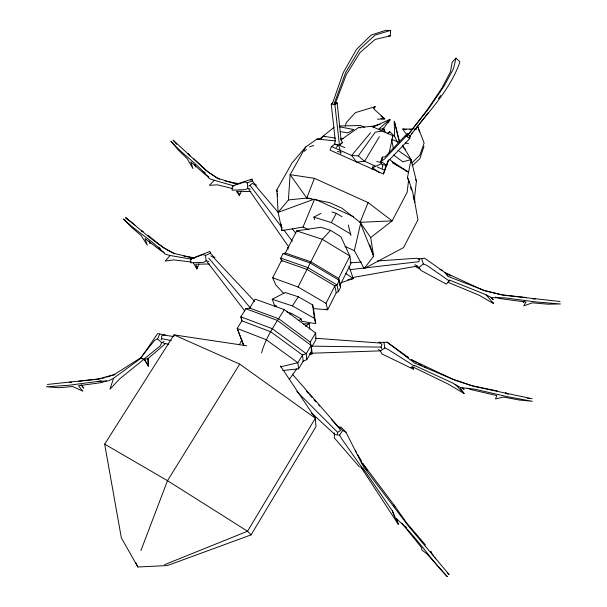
<?xml version="1.0" encoding="UTF-8"?>
<svg xmlns="http://www.w3.org/2000/svg" width="607" height="607" viewBox="0 0 607 607"><rect width="100%" height="100%" fill="white"/><g stroke="black" fill="none" stroke-linecap="round" stroke-linejoin="round"><path stroke-width="0.91" d="M334.298 432.844L334.366 437.958L359.359 466.859M340.8 153.837L340.823 152.16L338.827 145.619L342.439 142.569L341.081 139.747L337.166 102.955L335.345 102.651M308.887 229.757L303.007 227.086L281.982 230.592L278.143 212.336L288.386 199.953L290.123 174.657L305.753 146.932L316.968 139.071L319.98 138.692L334.108 127.265M334.571 144.117L339.427 145.027L334.889 104.708L346.301 74.676L360.08 52.498L375.202 39.417L390.255 35.889L390.688 30.396L385.733 30.35L371.234 35.024L356.597 49.273L343.296 72.514L332.56 103.198L331.255 104.093L335.284 140.892L334.571 144.117L338.827 145.619L342.439 142.569M256.791 185.165L255.79 185.211L252.398 180.939L247.398 182.897L244.955 181.91L232.451 186L232.086 190.188L245.395 189.634L247.709 188.382L250.304 189.096M382.387 168.314L382.744 164.725L381.249 163.738L380.862 161.242L382.387 157.069L385.126 156.872L407.077 133.692L410.514 136.203L409.679 138.616L387.645 161.69L386.705 165.377L382.744 164.725M402.38 145.156L411.083 159.55L416.402 181.083L414.604 197.047L414.809 202.245L417.95 219.833L403.564 247.603L364.17 268.537L354.344 250.691L344.966 246.412M398.002 150.308L411.083 159.55L407.479 177.54L408.648 179.786L407.138 192.351L392.145 220.872L370.695 237.549L373.654 256.2L364.17 268.537M382.015 159.861L382.387 157.069M197.252 266.359L196.858 268.962L193.36 262.922M388.412 159.914L386.705 165.377L380.862 161.242L384.239 159.307L406.227 136.105L407.077 133.692L406.993 136.12L406.227 136.105L409.679 138.616L409.33 136.977C427.282 112.978 449.992 90.693 459.924 61.861L455.986 58.12L452.177 62.248L450.5 71.664L442.071 87.84L427.214 109.882L406.993 136.12L428.686 108.691L444.286 85.792L453.528 68.614L455.986 58.12M372.137 169.436L373.085 166.106M340.8 139.989L358.638 127.493L371.681 126.339L392.972 135.725L389.072 153.032M354.344 250.691L360.915 222.116M334.594 144.337L331.49 146.507L330.071 150.126L383.442 173.981L386.234 164.892M337.219 434.104L337.667 432.343L340.489 430.613L339.245 427.814L292.354 374.155M239.818 193.481L239.348 195.302L236.305 191.175M345.292 126.135L346.324 122.493L355.459 112.614L375.194 106.635L373.851 108.972L384.8 118.889L377.417 119.169M381.788 348.866L381.044 347.121L381.97 344.139L379.17 342.97L315.344 338.243M142.675 358.555L141.15 358.069L113.6 378.252L109.981 389.148L119.791 378.783L144.2 359.048L148.32 366.074L148.07 358.168M423.989 146.355L419.801 158.814L412.168 165.825M261.594 352.925C265.874 336.87 275.677 323.463 284.342 309.646L315.61 333L315.966 339.715L311.156 347.796M383.351 131.848L384.292 129.192L378.958 128.904L389.876 119.336L372.948 127.144M334.366 103.273L335.079 104.48L337.166 102.955L334.889 104.708L334.366 103.273L345.633 72.574L359.602 49.334L375.088 35.069L390.688 30.396M383.442 173.981L388.495 160.286M140.93 550.549L167.494 480.676L239.712 364.117L315.367 418.208L315.981 426.592L251.093 534.881L167.395 565.557L137.85 566.984L121.354 537.855L104.67 444.142L174.004 334.882L246.692 345.77M311.133 198.58L306.778 198.041L314.396 178.329L368.108 202.601L392.145 220.872L360.095 222.314L341.931 208.178L329.912 202.715L306.778 198.041L288.386 199.953M369.754 244.811L373.654 256.2L360.095 222.314L368.108 202.601M392.266 137.47L392.972 135.725M198.914 263.924L196.858 268.962L195.758 264.227L209.476 263.977M303.007 227.086L314.616 199.013M163.996 341.468L161.652 342.697L160.331 345.762L143.518 359.473L140.642 357.864L154.557 340.36L157.554 338.873L159.732 334.055L165.286 334.776M161.098 339.958L161.697 338.668L161.621 335.792L164.709 335.231L173.997 336.559M283.901 293.644L275.722 284.82L272.68 277.763L281.527 260.486L280.753 258.119L283.067 253.597L285.343 253.036L310.845 261.822L338.623 278.378L340.565 287.232L338.319 291.686L336.232 292.779L327.674 309.767L313.485 308.576L312.613 304.904L298.333 296.793L285.176 292.536L272.224 299.243L274.379 304.942L276.026 305.867M239.378 344.791L241.905 339.783M325.951 309.13L327.674 309.767L326.035 303.348L334.829 285.905L336.999 284.926L339.305 280.358L309.972 262.892L283.067 253.597M272.68 277.763L298.052 286.997L322.302 239.287L330.519 230.364L340.846 236.684L349.882 256.025L350.884 263.666L339.92 285.442L338.623 278.378L349.882 256.025L322.302 239.287L296.671 230.903L285.343 253.036M241.495 191.175L239.348 195.302L237.519 191.251L250.926 191.592M314.669 219.643L313.849 217.131L331.339 222.564L336.324 213.33L342.014 216.722M313.72 199.339L278.143 212.336L276.853 189.809L292.005 163.002L305.753 146.932M282.794 370.505L298.614 368.844L303.128 361.271L306.77 359.64L311.558 351.59L311.125 345.429L310.2 342.075L315.61 333M379.398 136.658L364.602 161.287L356.62 162.077L351.62 155.491L331.49 146.507M310.2 342.075L278.795 318.804L249.674 308.083L245.835 308.743L240.88 316.816L241.874 320.822L237.2 328.44L243.642 345.694M249.674 308.083L255.145 299.152L284.342 309.646M394.937 516.732L392.357 510.874L362.811 468.058L362.174 468.02L341.741 438.838L339.594 435.143L342.598 430.462L339.222 426.979L341.21 427.313L345.975 432.23L362.88 465.675M272.224 299.243L292.362 305.913L298.333 296.793M383.055 129.314L389.876 119.336M142.243 356.074L157.638 333.577L159.732 334.055M289.182 379.534L296.861 368.76M370.566 132.758L351.62 155.491L358.305 155.885L375.24 132.174L382.311 131.029M438.466 98.6L440.667 95.527M388.085 133.798L389.702 131.575L394.618 136.37L397.395 142.159M411.432 133.813L412.608 132.334M414.384 130.126L415.56 128.646M416.743 127.166L417.919 125.695M419.103 124.215L428.542 112.409M382.357 129.458L383.563 127.994M387.805 122.887L390.225 119.966M208.793 261.48L206.13 260.904L203.808 262.323L190.901 262.816L190.492 259.098L191.554 259.197L170.097 255.509L165.187 261.048L173.648 259.887L191.091 261.951M495.388 297.089L500.608 298.659L525.996 302.028L523.765 305.852L532.453 302.817L547.749 304.183L560.473 303.963L535.875 301.929L504.576 297.84L491.7 297.658L483.377 293.651L449.165 279.971L449.256 280.95L446.35 284.122L420.772 270.327L419.073 267.497L414.854 264.614M336.195 147.478L338.038 145.49M232.451 186L233.832 185.886L214.21 180.271L209.445 185.332L217.435 184.832L232.959 188.656M321.057 138.662L323.508 136.226L335.345 138.123M411.872 162.987L419.93 155.035L424.118 143.032L417.836 126.651L419.513 132.03M248.733 186.182L252.368 183.39L254.986 185.067L278.188 212.359M373.533 108.228L375.194 106.635M304.244 151.333L306.421 149.421M143.518 359.473L147.964 358.691L165.552 343.501M419.073 267.497L423.329 263.946L426.782 265.32L449.256 280.95M387.145 133.699L389.702 131.575M298.978 320.542L301.049 318.842L291.277 313.364L286.8 311.861M332.962 102.78L331.255 104.093L334.889 104.708M250.592 180.241L252.011 179.156L252.398 180.939M305.556 326.354L309.251 323.546L309.775 329.047M289.865 314.403L291.277 313.364M378.472 349.329L380.339 351.028L384.891 347.948L388.465 349.662L414.247 366.021L414.437 365.391L452.124 382.774L460.652 387.645L474.507 389.117L506.875 396.568L532.256 401.295L519.433 400.051L503.544 397.046L495.509 398.936L496.807 395.567L470.524 389.482L467.185 388.161M409.33 136.977L410.514 136.203L408.481 137.501M141.492 357.326L114.177 374.572L98.235 379.018L47.323 384.451M313.849 217.131L321.035 213.338M113.6 378.252L108.274 380.938L97.446 381.469L69.069 385.248L46.527 386.78L58.894 387.736L72.719 386.545L82.863 391.196L78.455 385.764L101.445 382.6L106.483 380.877M379.914 341.946L378.836 342.477L387.137 342.204L408.648 357.644L406.182 356.301M381.249 163.738L372.463 167.775L379.633 172.843M190.492 259.098L202.95 254.568L205.523 255.403L210.47 253.172L214.127 257.285L215.068 257.216M274.508 306.702L276.231 305.943M309.494 146.833L313.796 145.468M164.58 564.685L247.535 531.224L315.367 418.208L280.457 365.945M194.187 257.611L209.923 251.419L210.47 253.172M340.785 282.824L353.259 278.59L348.911 266.101M406.227 136.105L407.836 135.589M237.178 183.891L252.011 179.156M102.226 378.442L104.852 377.653M106.597 377.129L110.967 375.816M112.644 375.316L115.057 374.587M411.083 159.55L402.828 161.849L393.548 154.982M371.567 126.484L380.088 124.238M418.238 259.151L424.513 258.157L445.128 272.68L450.902 275.874M280.343 366.878L297.87 362.736L302.483 355.004L306.232 353.638L311.125 345.429L277.202 320.337L245.835 308.743M347.834 279.622L353.259 278.59L345.626 273.34M352.667 277.543L417.343 266.048M97.446 381.469L101.172 380.817M296.671 230.903L320.8 227.261L330.519 230.364M350.027 269.683L418.83 261.685L419.672 259.075L416.88 258.241L377.41 260.957M78.682 381.31L100.443 378.814M303.606 324.077L309.251 323.546M310.298 353.987L312.135 353.813L311.437 346.476M71.087 382.152L69.775 382.258L71.262 382.562M409.27 129.564L412.904 129.299M414.725 129.162L416.546 129.025L414.71 129.025M350.163 262.839L361.438 262.065M311.383 353.236L379.443 350.892M340.755 138.654L343.41 138.563M339.222 125.983L360.52 125.505L364.587 127.303M381.044 347.121L311.497 346.127M309.426 353.843L312.135 353.813L310.875 352.447M405.651 133.419L402.775 129.048L412.874 129.033M388.609 35.874L390.255 35.889M381.059 118.691L384.8 118.889L381.158 116.066M316.968 139.071L335.572 140.877M527.475 398.275L529.334 398.458M560.018 301.497L504.068 295.283L485.941 291.087L448.209 276.488L445.128 272.68L482.846 290.093L501.086 294.714L526.208 297.506M334.366 434.529L339.594 435.143M402.775 129.048L406.515 129.572M314.396 178.329L290.123 174.657L306.778 198.041M183.898 256.116L194.817 257.945M313.485 308.576L315.693 323.66L301.755 321.232L301.049 318.842M340.201 131.56L347.781 132.903L353.82 129.541L339.176 126.764M337.439 151.507L340.823 152.16M171.295 340.565L161.697 338.668M358.638 127.493L360.437 127.849M225.098 180.962L238.566 183.655M532.127 398.731L474.31 386.484L455.425 380.399L413.815 362.69M497.52 391.022L471.449 385.559L452.511 379.034L411.144 359.549L416.888 362.728M376.742 161.515L381.636 162.653M194.134 258.172L174.52 253.521C156.272 244.894 141.522 230.212 125.778 217.761L127.698 219.757M163.108 342.955L168.632 344.321M405.4 142.865L408.557 143.738M170.097 255.509L164.975 254.098C152.881 240.554 136.446 231.836 123.593 218.998L131.765 227.504L141.067 235.425L147.319 245.182L144.974 238.505L161.113 250.866L164.315 252.413M505.601 393.457L508.302 394.254M331.915 211.995L336.324 213.33M237.125 184.429L217.177 178.063L205.978 170.415L173.094 140.118L176.675 144.291M323.508 136.226L325.162 136.772M214.21 180.271L209.286 178.579C198.406 164.33 182.692 154.724 170.878 141.241L178.473 150.134L187.123 158.556L192.912 168.511L190.757 161.849L205.819 175.082L208.838 176.812M281.527 260.486L306.99 269.409L334.829 285.905L336.232 292.779M241.874 320.822L270.881 331.87L302.483 355.004L303.128 361.271M140.642 357.864L141.15 358.069M447.898 282.209L479.28 295.313L493.605 303.614L492.672 302.043M405.15 170.628L408.314 171.986L392.19 161.629L389.664 159.398M391.553 139.208L398.951 142.47M339.328 145.24L344.738 147.638M174.004 334.882L239.712 364.117M375.612 166.204L364.602 161.287L358.305 155.885M377.304 166.955L384.921 170.362M315.458 199.392L353.714 216.805M440.037 269.432L442.579 270.616M505.532 392.699L506.951 393.374M143.282 231.495L141.279 230.546L142.425 231.699M412.221 366.636L447.974 383.958L464.074 393.488L460.531 388.26M411.129 368.1L382.038 354.002L380.339 351.028M342.598 430.462L345.975 432.23M414.824 266.253L419.801 268.893M174.52 253.885L163.609 247.899L148.032 235.326M418.534 363.631L421.812 365.452M424.278 366.81L425.917 367.721M292.362 305.913L314.396 318.326L315.693 323.66M210.766 255.873L213.489 257.429L254.674 301.413M392.79 163.033L408.314 171.986M104.67 444.142L167.494 480.676L247.535 531.224L251.093 534.881M298.052 286.997L326.035 303.348M331.339 222.564L350.558 233.93L350.922 235.524M219.37 179.323L208.421 172.274L193.929 158.859M411.015 367.599L413.2 369.048L413.003 367.349M158.822 247.489L160.301 248.506M387.137 342.204L413.367 362.144M392.19 161.629L397.092 165.445M203.724 171.614L205.212 172.79M125.778 217.761L134.974 225.053M337.667 432.343L296.808 391.462M462.731 388.154L464.097 389.375L462.155 387.509M401.88 523.09L421.842 548L421.66 549.859L426.759 553.751L447.329 576.65C428.929 557.59 414.998 534.41 394.732 517.225L392.357 510.874M491.139 297.68L493.21 299.577L491.458 297.612M402.707 146.818L405.491 149.383M311.368 412.874L334.313 433.997M157.554 338.873L161.652 342.697M455.144 384.231L464.074 393.488M447.291 572.613L449.112 574.586L408.101 525.639L363.297 466.419M189.361 155.369L187.722 153.571L189.505 154.762L189.908 155.969M306.535 391.249L308.402 393.366M309.646 394.778L312.135 397.6M314.001 399.717L315.868 401.834M318.356 404.657L319.601 406.068M331.43 419.475L338.896 427.943M486.124 294.865L493.605 303.614M425.477 544.972L406.713 522.999L394.118 505.107L362.538 463.194L367.25 470.182M445.128 272.68L447.905 275.95M292.233 228.877L295.897 233.187M250.539 308.204L208.732 258.127M81.012 384.823L83.743 388.139L81.497 385.104M360.968 467.011L362.538 468.938M361.802 468.005L364.101 470.865M207.397 262.163L244.803 310.974M282.118 227.739L250.205 185.499M283.833 229.985L292.377 241.214M405.324 526.33L406.409 527.802M433.709 555.959L430.56 551.573L431.266 551.748L431.501 553.212M434.756 557.416L435.803 558.88M360.095 222.314L370.695 237.549M248.802 189.498L288.795 247.057M360.975 467.155L398.245 524.266L397.008 519.106M411.827 366.932L413.2 369.048L412.828 367.318M355.338 450.751L356.317 452.367M357.773 454.795L361.188 460.455L361.916 463.058M144.026 358.729L148.32 366.074L147.964 358.691M415.575 179.391L416.402 181.083M135.892 562.772L137.85 566.984M395.673 518.408L398.245 524.266M394.838 506.792L394.118 505.107L394.626 506.777M412.502 367.296L413.2 369.048M244.029 345.838L237.2 328.44L266.147 339.685L297.87 362.736L298.614 368.844M281.974 261.412L280.753 258.119L307.628 267.497L336.999 284.926L338.319 291.686M149.117 241.017L150.02 243.49L149.58 241.677M340.132 286.041L340.565 287.232M287.559 247.398L288.158 249.173M194.832 164.505L195.659 166.971L195.279 165.172M407.479 177.54L409.072 182.411M408.648 179.786L412.593 191.835L414.809 202.245L413.094 196.137M421.728 258.87L423.329 263.946M311.118 350.095L311.558 351.59M384.292 129.192L385.21 132.379M410.636 187.404L411.371 190.029M241.814 320.17L240.88 316.816L272.179 328.645L306.232 353.638L306.77 359.64M147.645 363.487L148.32 366.074M348.266 224.992L350.558 233.93M394.611 121.893L399.52 141.606M399.353 142.19L394.209 121.15L394.618 136.37M391.758 140.08L393.419 148.814M383.958 342.659L384.891 347.948M312.613 304.904L314.396 318.326M276.853 189.809L277.088 191.66M277.323 193.519L277.672 196.296M281.162 224.104L281.982 230.592M205.523 255.403L206.13 260.904M247.398 182.897L247.709 188.382M524.099 301.209L523.257 302.696L524.129 301.201M533.917 298.356L533.045 298.955L535.556 298.803L533.917 298.356"/></g></svg>
